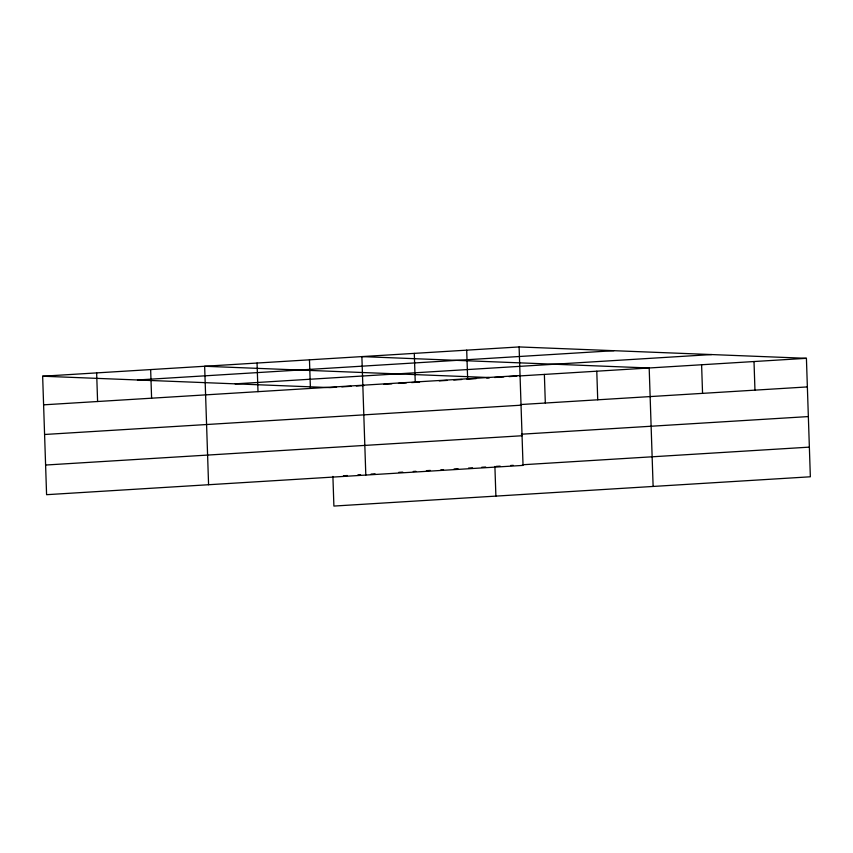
<?xml version="1.0" encoding="UTF-8"?>
<svg xmlns="http://www.w3.org/2000/svg" width="853" height="853" viewBox="0 0 853 853"><rect width="100%" height="100%" fill="white"/><g stroke="black" fill="none" stroke-linecap="round" stroke-linejoin="round"><path stroke-width="1.28" d="M519.104 346.936L523.038 465.397L46.584 494.687L42.65 376.216L519.104 346.936L806.416 358.313L810.35 476.784L333.896 506.064L332.905 476.411M137.461 379.98L613.925 350.69M235.151 383.85L711.605 354.56M43.599 404.834L520.053 375.544M336.551 387.198L329.962 387.603L42.65 376.216M341.818 386.867L351.031 386.302M356.309 385.982L364.21 385.492M383.957 384.287L391.868 383.797M398.447 383.392L406.348 382.901M411.615 382.581L419.516 382.101M439.274 380.886L447.175 380.395M453.764 379.99L461.665 379.51M466.932 379.18L476.155 378.615M486.69 377.964L489.323 377.804M494.58 377.484L503.75 376.919M508.996 376.599L516.854 376.109M519.477 375.949L806.416 358.313M520.426 404.557L807.365 386.921M44.58 434.486L521.044 405.196M521.407 434.209L808.356 416.573M45.593 465.034L522.057 435.744M343.45 475.761L347.395 475.526M357.929 474.876L360.563 474.716M371.108 474.065L375.053 473.82M398.756 472.37L402.712 472.125M413.247 471.474L415.88 471.314M426.415 470.664L430.37 470.419M440.905 469.779L443.539 469.608M454.073 468.969L458.029 468.724M468.564 468.073L472.519 467.828M481.732 467.263L485.688 467.017M496.211 466.378L500.146 466.133M510.627 465.493L513.25 465.333M522.42 464.768L809.369 447.132M489.323 377.538L204.645 366.268L208.58 484.728M754.009 361.533L754.958 390.141M701.603 364.753L702.552 393.372M653.121 486.445L649.186 367.984L361.875 356.597L365.809 475.068M596.78 371.204L597.729 399.812M544.374 374.424L545.323 403.032M494.9 466.452L495.892 496.105M466.698 350.156L467.647 378.764M414.291 353.377L415.24 381.984M309.468 359.817L310.417 388.424M257.052 363.037L258.001 391.655M150.65 369.584L151.599 398.191M96.645 372.9L97.594 401.507"/></g></svg>
